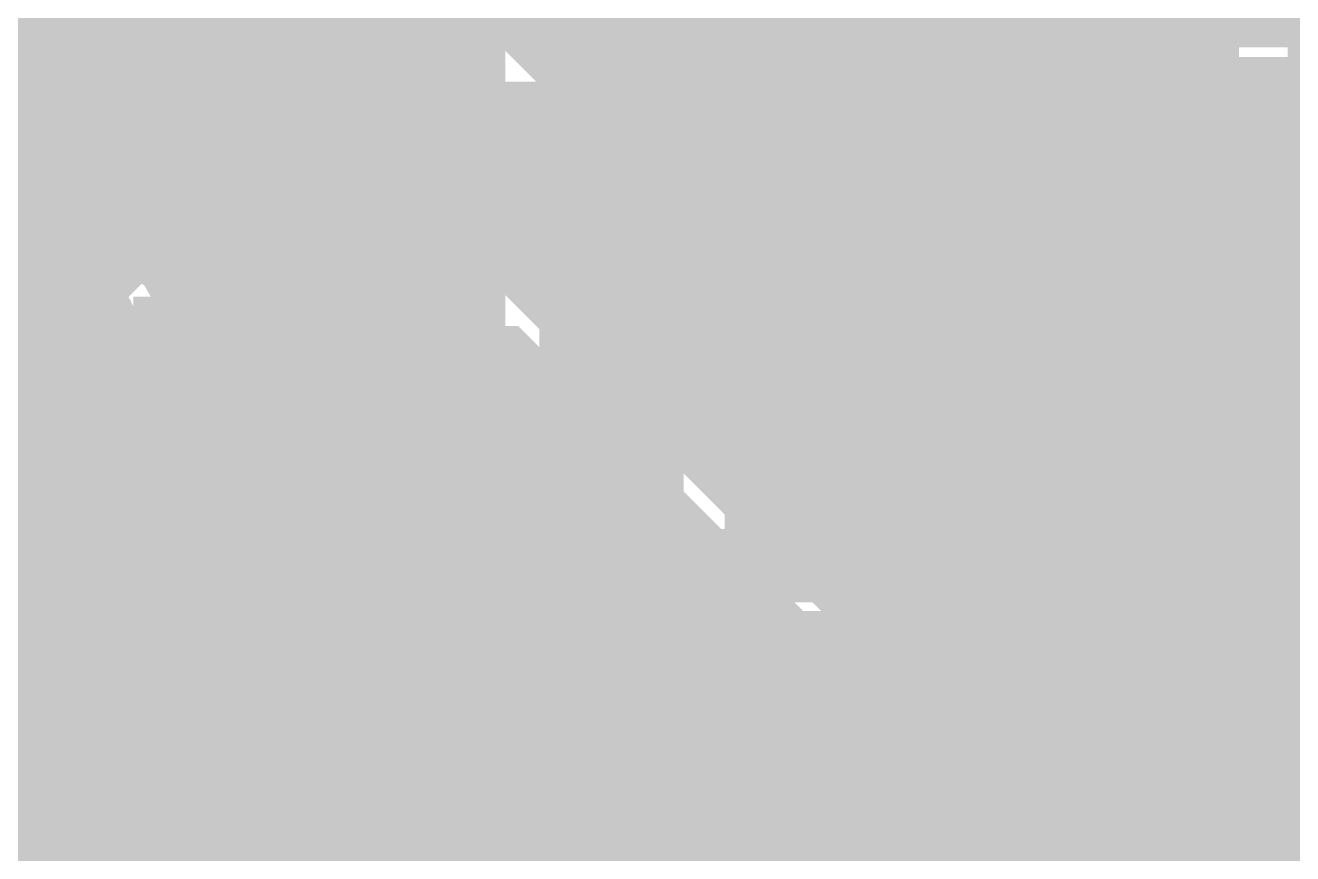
# Model space of a CAD drawing. Extents: x -72 to 72, y -47 to 50.
# Drawn here: x -28.68 to -22.1, y 14.89 to 19.19 of the extents above; entities that cross this region are included whole.
import ezdxf

# ---------------------------------------------------------------- set-up
doc = ezdxf.new("R2010")
doc.units = 0
doc.header["$MEASUREMENT"] = 0
doc.layers.get('0').update_dxf_attribs({"linetype": 'CONTINUOUS'})
for name, color, linetype in [('22-303-0_BOT', 7, 'CONTINUOUS'), ('22-303-0_DRD', 7, 'CONTINUOUS'), ('22-303-0_GND', 6, 'CONTINUOUS'), ('22-303-0_IN1', 4, 'CONTINUOUS'), ('22-303-0_IN2', 3, 'CONTINUOUS'), ('22-303-0_PWR', 5, 'CONTINUOUS'), ('22-303-0_SMB', 10, 'CONTINUOUS'), ('22-303-0_SMT', 14, 'CONTINUOUS'), ('22-303-0_SPB', 9, 'CONTINUOUS'), ('22-303-0_SPT', 12, 'CONTINUOUS'), ('22-303-0_SSB', 11, 'CONTINUOUS'), ('22-303-0_SST', 13, 'CONTINUOUS'), ('22-303-0_TOP', 8, 'CONTINUOUS'), ('THRUHOLE_TAP', 7, 'CONTINUOUS')]:
    doc.layers.add(name, color=color, linetype=linetype)

# ---------------------------------------------------------------- blocks, each defined once
blk = doc.blocks.new('RECTANGLE_4')
blk.add_solid([(0.4826, 0.4064), (0.4826, -0.4064), (-0.4826, 0.4064), (-0.4826, -0.4064)])
blk = doc.blocks.new('ROUND_48')
at = {"const_width": 0.29972}
blk.add_lwpolyline([(-0.14986, 0, 1), (0.14986, 0, 1)], format="xyb", close=True, dxfattribs=at)
blk = doc.blocks.new('RECTANGLE_55')
blk.add_solid([(0.25019, 0.40005), (0.25019, -0.40005), (-0.25019, 0.40005), (-0.25019, -0.40005)])
blk = doc.blocks.new('ROUND_82')
at = {"const_width": 0.50038}
blk.add_lwpolyline([(-0.25019, 0, 1), (0.25019, 0, 1)], format="xyb", close=True, dxfattribs=at)
blk = doc.blocks.new('ROUND_83')
at = {"const_width": 0.50038}
blk.add_lwpolyline([(-0.25019, 0, 1), (0.25019, 0, 1)], format="xyb", close=True, dxfattribs=at)
blk = doc.blocks.new('ROUND_81')
at = {"const_width": 0.0635}
blk.add_lwpolyline([(-0.03175, 0, 1), (0.03175, 0, 1)], format="xyb", close=True, dxfattribs=at)
blk = doc.blocks.new('OBLONG_39')
at = {"const_width": 0.2794}
blk.add_lwpolyline([(0, 0.7493), (0, -0.7493)], dxfattribs=at)
at = {"const_width": 0.1397}
for points in [[(-0.06985, 0.7493, 1), (0.06985, 0.7493, 1)], [(-0.06985, -0.7493, 1), (0.06985, -0.7493, 1)]]:
    blk.add_lwpolyline(points, format="xyb", close=True, dxfattribs=at)
blk = doc.blocks.new('RECTANGLE_40')
blk.add_solid([(0.1397, 0.889), (0.1397, -0.889), (-0.1397, 0.889), (-0.1397, -0.889)])
blk = doc.blocks.new('ROUND_95')
at = {"const_width": 0.10033}
blk.add_lwpolyline([(-0.050164, 0, 1), (0.050164, 0, 1)], format="xyb", close=True, dxfattribs=at)

msp = doc.modelspace()

# ---------------------------------------------------------------- linework, layer by layer
at = {"layer": '22-303-0_BOT'}
for points, const_width in [([(-26.67, 19.1262), (-26.67, 19.177), (-26.416, 19.431), (-26.416, 23.368)], 0.2032), ([(-28.6766, 22.11578), (-28.6766, 18.77568)], 0.254), ([(-28.448, 21.93036), (-28.448, 18.87982)], 0.254), ([(-28.2194, 21.87448), (-28.2194, 18.88236)], 0.254), ([(-27.9908, 21.91004), (-27.9908, 18.79346)], 0.254), ([(-25.7048, 20.1422), (-25.7048, 16.8783)], 0.254), ([(-25.4762, 20.1422), (-25.4762, 16.8783)], 0.254), ([(-25.31872, 20.04568), (-25.31872, 18.70964)], 0.254), ([(-25.8826, 19.8374), (-25.8826, 18.415)], 0.254), ([(-27.7622, 19.66976), (-27.7622, 18.51914)], 0.254), ([(-27.5336, 19.5072), (-27.5336, 18.1102)], 0.254), ([(-27.4574, 19.4818), (-27.4574, 18.415)], 0.254), ([(-22.86, 19.1262), (-22.86, 19.177), (-23.0886, 19.41576), (-24.765, 19.41576)], 0.2032), ([(-27.4574, 19.2786), (-41.8846, 19.2786)], 0.254), ([(-25.31872, 19.2786), (-25.8826, 19.2786)], 0.254), ([(-27.4574, 19.05), (-42.21226, 19.05)], 0.254), ([(-25.31872, 19.05), (-25.8826, 19.05)], 0.254), ([(-28.60548, 18.8214), (-42.54246, 18.8214)], 0.254), ([(-27.4574, 18.8214), (-28.03652, 18.8214)], 0.254), ([(-25.31872, 18.8214), (-25.8826, 18.8214)], 0.254), ([(-24.96312, 18.70964), (-25.31872, 18.70964)], 0.254), ([(-25.2476, 18.70964), (-25.2476, 18.12036)], 0.254), ([(-25.019, 18.70964), (-25.019, 18.12036)], 0.254), ([(-27.4574, 18.5928), (-27.79776, 18.5928)], 0.254), ([(-24.98598, 18.5928), (-25.8826, 18.5928)], 0.254), ([(-25.8826, 18.415), (-27.4574, 18.415)], 0.254), ([(-27.4574, 18.415), (-27.4574, 18.1102)], 0.254), ([(-25.8826, 18.415), (-25.8826, 16.9926)], 0.254), ([(-19.05, 17.41424), (-19.05, 18.288), (-19.177, 18.415), (-23.622, 18.415), (-24.62276, 17.41424), (-24.765, 17.41424)], 0.2032), ([(-27.4574, 18.3642), (-27.72156, 18.3642)], 0.254), ([(-24.96058, 18.3642), (-25.8826, 18.3642)], 0.254), ([(-28.321, 18.288), (-27.7368, 17.7038), (-26.67, 17.7038), (-27.7368, 17.7038), (-28.321, 18.288)], 0.2032), ([(-27.71648, 18.25752), (-27.71877, 18.28777)], 0.254), ([(-27.71648, 18.25752), (-27.71877, 18.28777)], 0.254), ([(-27.71648, 18.25752), (-27.56916, 18.1102)], 0.254), ([(-27.71648, 18.25752), (-27.56916, 18.1102)], 0.254), ([(-27.4574, 18.1356), (-27.59456, 18.1356)], 0.254), ([(-27.4574, 18.1102), (-27.56916, 18.1102)], 0.254), ([(-27.4574, 18.1102), (-27.56916, 18.1102)], 0.254), ([(-24.83104, 18.1356), (-25.8826, 18.1356)], 0.254), ([(-25.31872, 18.12036), (-25.31872, 16.8783)], 0.254), ([(-24.8158, 18.12036), (-25.31872, 18.12036)], 0.254), ([(-25.31872, 17.907), (-25.8826, 17.907)], 0.254), ([(-22.86, 17.7038), (-22.86, 16.383), (-30.48, 16.383), (-31.496, 15.367), (-31.496, 4.3688), (-30.48, 4.3688)], 0.381), ([(-22.86, 17.7038), (-22.86, 16.383), (-17.145, 16.383)], 0.381), ([(-25.31872, 17.6784), (-25.8826, 17.6784)], 0.254), ([(-25.31872, 17.4498), (-25.8826, 17.4498)], 0.254), ([(-27.9908, 17.37106), (-27.9908, 16.8783)], 0.254), ([(-27.7622, 17.2974), (-27.7622, 16.8783)], 0.254), ([(-27.4574, 17.2974), (-27.7368, 17.2974)], 0.254), ([(-27.5336, 17.2974), (-27.5336, 16.8783)], 0.254), ([(-27.4574, 17.2974), (-27.4574, 16.9926)], 0.254), ([(-27.4574, 17.2212), (-28.05176, 17.2212)], 0.254), ([(-25.31872, 17.2212), (-25.8826, 17.2212)], 0.254), ([(-25.31872, 16.9926), (-28.29052, 16.9926)], 0.254), ([(-28.2194, 17.03578), (-28.2194, 16.8783)], 0.254), ([(-25.8826, 16.9926), (-27.4574, 16.9926)], 0.254), ([(-27.305, 16.9926), (-27.305, 16.8783)], 0.254), ([(-27.0764, 16.9926), (-27.0764, 16.8783)], 0.254), ([(-26.8478, 16.9926), (-26.8478, 16.8783)], 0.254), ([(-26.6192, 16.9926), (-26.6192, 16.8783)], 0.254), ([(-26.3906, 16.9926), (-26.3906, 16.8783)], 0.254), ([(-26.162, 16.9926), (-26.162, 16.8783)], 0.254), ([(-25.9334, 16.9926), (-25.9334, 16.8783)], 0.254), ([(-28.6766, 16.9291), (-28.6766, 16.8783)], 0.254), ([(-28.448, 16.93418), (-28.448, 16.8783)], 0.254), ([(-25.31872, 16.8783), (-30.48, 16.8783)], 0.254), ([(-22.86, 15.8877), (-30.27426, 15.8877)], 0.254), ([(-28.6766, 15.8877), (-28.6766, 12.42568)], 0.254), ([(-28.448, 15.8877), (-28.448, 12.52982)], 0.254), ([(-28.2194, 15.8877), (-28.2194, 15.01648)], 0.254), ([(-27.9908, 15.8877), (-27.9908, 15.2527)], 0.254), ([(-27.7622, 15.8877), (-27.7622, 15.33144)], 0.254), ([(-27.5336, 15.8877), (-27.5336, 15.3162)], 0.254), ([(-27.305, 15.8877), (-27.305, 15.2019)], 0.254), ([(-27.0764, 15.8877), (-27.0764, 15.1892)], 0.254), ([(-26.8478, 15.8877), (-26.8478, 15.1892)], 0.254), ([(-26.6192, 15.8877), (-26.6192, 15.1892)], 0.254), ([(-26.3906, 15.8877), (-26.3906, 15.1892)], 0.254), ([(-26.162, 15.8877), (-26.162, 15.1892)], 0.254), ([(-25.9334, 15.8877), (-25.9334, 15.1892)], 0.254), ([(-25.7048, 15.8877), (-25.7048, 15.1892)], 0.254), ([(-25.4762, 15.8877), (-25.4762, 15.1892)], 0.254), ([(-25.2476, 15.8877), (-25.2476, 15.1892)], 0.254), ([(-25.019, 15.8877), (-25.019, 15.1892)], 0.254), ([(-24.7904, 15.8877), (-24.7904, 13.82268)], 0.254), ([(-24.5618, 15.8877), (-24.5618, 13.48994)], 0.254), ([(-24.3332, 15.8877), (-24.3332, 10.6553)], 0.254), ([(-24.1046, 15.8877), (-24.1046, 14.7574)], 0.254), ([(-23.876, 15.8877), (-23.876, 14.7574)], 0.254), ([(-23.6474, 15.8877), (-23.6474, 14.7574)], 0.254), ([(-23.4188, 15.8877), (-23.4188, 14.7574)], 0.254), ([(-23.1902, 15.8877), (-23.1902, 14.7574)], 0.254), ([(-22.9616, 15.8877), (-22.9616, 14.7574)], 0.254), ([(-20.2692, 15.8877), (-22.86, 15.8877)], 0.254), ([(-22.733, 15.8877), (-22.733, 14.7574)], 0.254), ([(-22.5044, 15.8877), (-22.5044, 14.7574)], 0.254), ([(-22.2758, 15.8877), (-22.2758, 15.21714)], 0.254), ([(-22.0472, 15.8877), (-22.0472, 15.49146)], 0.254), ([(-20.29968, 15.8496), (-30.31236, 15.8496)], 0.254), ([(-21.02866, 15.621), (-30.54096, 15.621)], 0.254), ([(-22.16404, 15.3924), (-30.76956, 15.3924)], 0.254), ([(-28.10764, 15.1638), (-30.99816, 15.1638)], 0.254), ([(-27.2415, 15.1638), (-27.26182, 15.1638)], 0.254), ([(-24.8285, 15.1892), (-27.2415, 15.1892)], 0.254), ([(-27.2415, 15.1892), (-27.2415, 15.14094)], 0.254), ([(-26.035, 15.1892), (-26.035, 14.3764)], 0.254), ([(-24.8285, 15.1892), (-24.8285, 13.84808)], 0.254), ([(-22.29358, 15.1638), (-24.8285, 15.1638)], 0.254), ([(-28.25496, 14.9352), (-31.0007, 14.9352)], 0.254), ([(-22.31898, 14.9352), (-24.8285, 14.9352)], 0.254)]:
    msp.add_lwpolyline(points, dxfattribs=dict(at, const_width=const_width))
at = {"layer": '22-303-0_BOT', "const_width": 0.254}
for points in [[(-28.321, 18.89252, 0.4142136), (-28.92552, 18.288)], [(-28.321, 18.89252, 0.4142136), (-28.92552, 18.288)], [(-27.71648, 18.288, 0.4142136), (-28.321, 18.89252)], [(-27.71648, 18.288, 0.4142136), (-28.321, 18.89252)], [(-24.96312, 18.70964, 0.0705597), (-24.98689, 18.542)], [(-24.98852, 18.542, 0.1958213), (-24.81652, 18.11966)], [(-29.17952, 17.526, 0.4142136), (-28.575, 16.92148)], [(-28.575, 16.92148, 0.3464259), (-27.98572, 17.38376)], [(-27.98572, 17.38376, 0.1667819), (-27.7368, 17.29835)], [(-27.98572, 17.38376, 0.1667819), (-27.7368, 17.29835)], [(-21.717, 15.59052, 0.4142136), (-22.32152, 14.986)], [(-27.686, 15.33652, 0.4142136), (-28.29052, 14.732)], [(-27.2415, 15.14094, 0.2097578), (-27.686, 15.336)], [(-22.32152, 14.986, 0.0973861), (-22.27651, 14.75711)]]:
    msp.add_lwpolyline(points, format="xyb", dxfattribs=at)
at = {"layer": '22-303-0_DRD', "const_width": 0.254}
for points in [[(-23.749, 19.177), (-25.019, 17.907)], [(-23.749, 17.907), (-25.019, 19.177)], [(-27.686, 18.923), (-28.956, 17.653)], [(-27.686, 17.653), (-28.956, 18.923)], [(-27.686, 18.923), (-28.956, 17.653)], [(-27.686, 17.653), (-28.956, 18.923)], [(-27.94, 18.161), (-29.21, 16.891)], [(-27.94, 16.891), (-29.21, 18.161)], [(-21.082, 14.351), (-22.352, 15.621)], [(-27.051, 15.367), (-28.321, 14.097)], [(-27.051, 14.097), (-28.321, 15.367)]]:
    msp.add_lwpolyline(points, dxfattribs=at)
at = {"layer": '22-303-0_IN1'}
for points, const_width in [([(-8.636, 31.242), (-8.636, 31.115), (-7.747, 30.226), (-7.747, 21.717), (-10.287, 19.177), (-26.543, 19.177), (-27.305, 19.939), (-27.305, 20.066)], 0.2032), ([(8.89, 29.083), (6.477, 29.083), (2.032, 24.638), (2.032, 24.13), (0.508, 22.606), (0.508, 21.463), (-6.35, 14.605), (-8.001, 14.605), (-9.144, 15.748), (-17.78, 15.748), (-19.177, 14.351), (-22.987, 14.351), (-26.162, 17.526), (-28.575, 17.526)], 0.2032), ([(-21.59, 27.051), (-22.733, 27.051), (-29.21, 20.574), (-29.21, 17.018), (-28.956, 16.764), (-26.035, 16.764), (-22.86, 13.589), (-20.701, 13.589)], 0.2032), ([(-27.9146, 21.29536), (-27.9146, 18.73504)], 0.254), ([(-28.1432, 21.06676), (-28.1432, 18.86458)], 0.254), ([(-28.3718, 20.83816), (-28.3718, 18.88998)], 0.254), ([(-28.6004, 20.60956), (-28.6004, 18.82394)], 0.254), ([(-28.8036, 20.40636), (-28.8036, 18.65122)], 0.254), ([(-27.686, 19.5961), (-27.686, 17.9324)], 0.254), ([(-27.4574, 19.4818), (-27.4574, 17.9324)], 0.254), ([(-27.41168, 19.47164), (-26.83002, 18.88998)], 0.254), ([(-27.2288, 19.28876), (-27.2288, 17.9324)], 0.254), ([(-27.09164, 19.1516), (-28.8036, 19.1516)], 0.254), ([(-27.0002, 19.06016), (-27.0002, 17.9324)], 0.254), ([(-26.86304, 18.923), (-28.8036, 18.923)], 0.254), ([(-26.7716, 18.84172), (-26.7716, 17.9324)], 0.254), ([(-26.543, 18.7706), (-26.543, 17.9324)], 0.254), ([(-24.9428, 18.7706), (-26.543, 18.7706)], 0.254), ([(-26.3144, 18.7706), (-26.3144, 17.9324)], 0.254), ([(-26.0858, 18.7706), (-26.0858, 17.92478)], 0.254), ([(-25.8572, 18.7706), (-25.8572, 17.79524)], 0.254), ([(-25.6286, 18.7706), (-25.6286, 17.56664)], 0.254), ([(-25.4, 18.7706), (-25.4, 17.33804)], 0.254), ([(-25.1714, 18.7706), (-25.1714, 17.10944)], 0.254), ([(-18.52422, 18.7706), (-23.8252, 18.7706)], 0.254), ([(-23.7998, 18.7706), (-23.7998, 18.69694)], 0.254), ([(-23.5712, 18.7706), (-23.5712, 15.50924)], 0.254), ([(-23.3426, 18.7706), (-23.3426, 15.28064)], 0.254), ([(-23.114, 18.7706), (-23.114, 15.05204)], 0.254), ([(-22.8854, 18.7706), (-22.8854, 14.82344)], 0.254), ([(-22.6568, 18.7706), (-22.6568, 14.7574)], 0.254), ([(-22.4282, 18.7706), (-22.4282, 14.7574)], 0.254), ([(-22.1996, 18.7706), (-22.1996, 15.34922)], 0.254), ([(-21.971, 18.7706), (-21.971, 15.53464)], 0.254), ([(-28.76804, 18.6944), (-28.8036, 18.6944)], 0.254), ([(-24.9682, 18.6944), (-27.87396, 18.6944)], 0.254), ([(-18.60804, 18.6944), (-23.7998, 18.6944)], 0.254), ([(-24.98344, 18.4658), (-27.74188, 18.4658)], 0.254), ([(-18.73758, 18.4658), (-23.78456, 18.4658)], 0.254), ([(-23.7998, 18.38706), (-23.7998, 15.73784)], 0.254), ([(-24.9428, 18.31086), (-24.9428, 16.88084)], 0.254), ([(-24.9047, 18.2372), (-27.71902, 18.2372)], 0.254), ([(-20.22348, 18.2372), (-23.86076, 18.2372)], 0.254), ([(-24.0284, 18.05178), (-24.0284, 15.96644)], 0.254), ([(-24.66848, 18.0086), (-27.78506, 18.0086)], 0.254), ([(-24.7142, 18.034), (-24.7142, 16.65224)], 0.254), ([(-20.4597, 18.0086), (-24.09952, 18.0086)], 0.254), ([(-26.162, 17.9324), (-27.83078, 17.9324)], 0.254), ([(-24.4856, 17.9451), (-24.4856, 16.42364)], 0.254), ([(-24.257, 17.95018), (-24.257, 16.19504)], 0.254), ([(-25.8699, 17.80794), (-22.81936, 14.7574)], 0.254), ([(-20.53844, 17.78), (-25.84196, 17.78)], 0.254), ([(-20.5232, 17.5514), (-25.61336, 17.5514)], 0.254), ([(-20.4089, 17.3228), (-25.38476, 17.3228)], 0.254), ([(-20.18284, 17.0942), (-25.15616, 17.0942)], 0.254), ([(-20.41144, 16.8656), (-24.92756, 16.8656)], 0.254), ([(-20.64004, 16.637), (-24.69896, 16.637)], 0.254), ([(-20.86864, 16.4084), (-24.47036, 16.4084)], 0.254), ([(-26.20264, 16.3576), (-28.956, 16.3576)], 0.254), ([(-28.6004, 16.3576), (-28.6004, 12.47394)], 0.254), ([(-28.3718, 16.3576), (-28.3718, 13.69314)], 0.254), ([(-28.1432, 16.3576), (-28.1432, 15.12824)], 0.254), ([(-27.9146, 16.3576), (-27.9146, 15.2908)], 0.254), ([(-27.686, 16.3576), (-27.686, 15.33652)], 0.254), ([(-27.4574, 16.3576), (-27.4574, 15.2908)], 0.254), ([(-27.2288, 16.3576), (-27.2288, 15.12824)], 0.254), ([(-27.0002, 16.3576), (-27.0002, 13.20546)], 0.254), ([(-26.7716, 16.3576), (-26.7716, 13.29436)], 0.254), ([(-26.543, 16.3576), (-26.543, 13.66266)], 0.254), ([(-26.3144, 16.3576), (-26.3144, 13.87094)], 0.254), ([(-26.20264, 16.3576), (-24.41194, 14.5669)], 0.254), ([(-26.0858, 16.24076), (-26.0858, 13.93698)], 0.254), ([(-26.02484, 16.1798), (-30.74416, 16.1798)], 0.254), ([(-21.09724, 16.1798), (-24.24176, 16.1798)], 0.254), ([(-25.8572, 16.01216), (-25.8572, 13.91158)], 0.254), ([(-25.79624, 15.9512), (-30.97276, 15.9512)], 0.254), ([(-21.32584, 15.9512), (-24.01316, 15.9512)], 0.254), ([(-25.6286, 15.78356), (-25.6286, 13.78204)], 0.254), ([(-25.56764, 15.7226), (-31.20136, 15.7226)], 0.254), ([(-21.55444, 15.7226), (-23.78456, 15.7226)], 0.254), ([(-25.4, 15.55496), (-25.4, 13.88364)], 0.254), ([(-25.33904, 15.494), (-29.3751, 15.494)], 0.254), ([(-22.04466, 15.494), (-23.55596, 15.494)], 0.254), ([(-25.1714, 15.32636), (-25.1714, 13.93952)], 0.254), ([(-27.97048, 15.2654), (-29.2608, 15.2654)], 0.254), ([(-25.11044, 15.2654), (-27.40152, 15.2654)], 0.254), ([(-22.25294, 15.2654), (-23.32736, 15.2654)], 0.254), ([(-24.9428, 15.09776), (-24.9428, 14.39164)], 0.254), ([(-28.2067, 15.0368), (-29.24556, 15.0368)], 0.254), ([(-24.88184, 15.0368), (-27.16276, 15.0368)], 0.254), ([(-22.31898, 15.0368), (-23.09876, 15.0368)], 0.254), ([(-24.7142, 14.86916), (-24.7142, 14.53896)], 0.254), ([(-28.28544, 14.8082), (-29.32176, 14.8082)], 0.254), ([(-24.65324, 14.8082), (-27.08656, 14.8082)], 0.254), ([(-22.29358, 14.8082), (-22.87016, 14.8082)], 0.254)]:
    msp.add_lwpolyline(points, dxfattribs=dict(at, const_width=const_width))
at = {"layer": '22-303-0_IN1', "const_width": 0.254}
for points in [[(-28.321, 18.89252, 0.2356241), (-28.804, 18.65152)], [(-28.321, 18.89252, 0.2356241), (-28.804, 18.65152)], [(-27.71648, 18.288, 0.4142136), (-28.321, 18.89252)], [(-27.71648, 18.288, 0.4142136), (-28.321, 18.89252)], [(-26.83002, 18.88998, 0.1989124), (-26.543, 18.77109)], [(-24.9428, 18.7706, 0.0973858), (-24.98775, 18.542)], [(-23.77948, 18.542, 0.097385), (-23.82449, 18.77089)], [(-24.98852, 18.542, 0.4142136), (-24.384, 17.93748)], [(-24.384, 17.93748, 0.4142136), (-23.77948, 18.542)], [(-27.83078, 17.9324, 0.1581908), (-27.71539, 18.288)], [(-27.83078, 17.9324, 0.1581908), (-27.71539, 18.288)], [(-25.87498, 17.81302, 0.1989124), (-26.162, 17.93191)], [(-25.87498, 17.81302, 0.1989124), (-26.162, 17.93191)], [(-21.717, 15.59052, 0.4142136), (-22.32152, 14.986)], [(-27.686, 15.33652, 0.4142136), (-28.29052, 14.732)], [(-27.08148, 14.732, 0.4142136), (-27.686, 15.33652)], [(-22.32152, 14.986, 0.0973861), (-22.27651, 14.75711)]]:
    msp.add_lwpolyline(points, format="xyb", dxfattribs=at)
at = {"layer": '22-303-0_IN2'}
for points, const_width in [([(-20.60956, 12.35456), (-28.956, 20.701), (-28.956, 22.86), (-28.702, 23.114), (-27.94, 23.114), (-27.178, 22.352), (-21.59, 22.352), (-21.59, 25.146)], 0.2032), ([(-28.194, 22.479), (-27.559, 21.844), (-26.797, 21.844), (-26.289, 21.336), (-26.289, 19.304), (-24.003, 17.018), (-19.05, 17.018), (-18.542, 17.526), (-8.255, 17.526), (-4.445, 21.336), (-4.445, 23.114)], 0.2032), ([(-25.7048, 21.9456), (-25.7048, 19.29384)], 0.254), ([(-25.4762, 21.9456), (-25.4762, 19.06524)], 0.254), ([(-25.2476, 21.9456), (-25.2476, 18.83664)], 0.254), ([(-25.019, 21.9456), (-25.019, 18.60804)], 0.254), ([(-27.051, 21.209), (-26.67, 20.828), (-26.67, 19.05), (-21.971, 14.351), (-16.891, 14.351), (-16.383, 13.843), (-16.129, 13.843), (-15.748, 14.224), (0.127, 14.224), (1.143, 13.208), (2.413, 13.208), (7.239, 8.382), (19.05, 8.382)], 0.2032), ([(-29.23794, 20.4089), (-23.96744, 15.1384)], 0.254), ([(-24.7904, 20.38096), (-24.7904, 18.98904)], 0.254), ([(-24.1046, 20.29206), (-24.1046, 19.3167)], 0.254), ([(-24.5618, 20.24888), (-24.5618, 19.11858)], 0.254), ([(-24.3332, 20.22602), (-24.3332, 19.16684)], 0.254), ([(-24.384, 18.542), (-24.003, 18.923), (-13.335, 18.923), (-12.192, 20.066)], 0.2032), ([(-28.6766, 19.84756), (-28.6766, 18.77568)], 0.254), ([(-28.448, 19.61896), (-28.448, 18.87982)], 0.254), ([(-25.8826, 19.47164), (-24.98598, 18.57756)], 0.254), ([(-28.2194, 19.39036), (-28.2194, 18.88236)], 0.254), ([(-28.10764, 19.2786), (-41.8846, 19.2786)], 0.254), ([(-24.19858, 19.2786), (-25.68956, 19.2786)], 0.254), ([(-27.9908, 19.16176), (-27.9908, 18.79346)], 0.254), ([(-24.29002, 19.21002), (-24.35352, 19.14652)], 0.254), ([(-24.35352, 19.14652), (-24.38377, 19.14423)], 0.254), ([(-27.87904, 19.05), (-42.21226, 19.05)], 0.254), ([(-24.71166, 19.05), (-25.46096, 19.05)], 0.254), ([(-27.7622, 18.93316), (-27.7622, 18.51914)], 0.254), ([(-28.60548, 18.8214), (-42.54246, 18.8214)], 0.254), ([(-27.65044, 18.8214), (-28.03652, 18.8214)], 0.254), ([(-24.91994, 18.8214), (-25.23236, 18.8214)], 0.254), ([(-27.5336, 18.70456), (-27.5336, 15.3162)], 0.254), ([(-27.42184, 18.5928), (-27.79776, 18.5928)], 0.254), ([(-27.305, 18.47596), (-27.305, 15.2019)], 0.254), ([(-27.19324, 18.3642), (-27.72156, 18.3642)], 0.254), ([(-27.0764, 18.24736), (-27.0764, 15.1384)], 0.254), ([(-26.96464, 18.1356), (-27.7368, 18.1356)], 0.254), ([(-27.7622, 18.05686), (-27.7622, 15.33144)], 0.254), ([(-26.8478, 18.01876), (-26.8478, 15.1384)], 0.254), ([(-26.73604, 17.907), (-27.8511, 17.907)], 0.254), ([(-27.9908, 17.78), (-27.9908, 17.68094)], 0.254), ([(-26.6192, 17.79016), (-26.6192, 15.1384)], 0.254), ([(-26.50744, 17.6784), (-27.9908, 17.6784)], 0.254), ([(-26.3906, 17.56156), (-26.3906, 15.1384)], 0.254), ([(-26.27884, 17.4498), (-27.97556, 17.4498)], 0.254), ([(-27.9908, 17.37106), (-27.9908, 15.2527)], 0.254), ([(-26.162, 17.33296), (-26.162, 15.1384)], 0.254), ([(-26.05024, 17.2212), (-28.05176, 17.2212)], 0.254), ([(-25.9334, 17.10436), (-25.9334, 15.1384)], 0.254), ([(-25.82164, 16.9926), (-28.29052, 16.9926)], 0.254), ([(-28.2194, 17.03578), (-28.2194, 15.01648)], 0.254), ([(-28.6766, 16.9291), (-28.6766, 12.42568)], 0.254), ([(-28.448, 16.93418), (-28.448, 12.52982)], 0.254), ([(-25.7048, 16.87576), (-25.7048, 15.1384)], 0.254), ([(-25.59304, 16.764), (-70.64248, 16.764)], 0.254), ([(-25.4762, 16.64716), (-25.4762, 15.1384)], 0.254), ([(-19.05, 16.6116), (-23.65756, 16.6116)], 0.254), ([(-23.65756, 16.6116), (-22.27072, 15.22476)], 0.254), ([(-23.4188, 16.6116), (-23.4188, 16.37284)], 0.254), ([(-23.1902, 16.6116), (-23.1902, 16.14424)], 0.254), ([(-22.9616, 16.6116), (-22.9616, 15.91564)], 0.254), ([(-22.733, 16.6116), (-22.733, 15.68704)], 0.254), ([(-22.5044, 16.6116), (-22.5044, 15.45844)], 0.254), ([(-22.2758, 16.6116), (-22.2758, 15.22984)], 0.254), ([(-22.0472, 16.6116), (-22.0472, 15.49146)], 0.254), ([(-25.36444, 16.5354), (-70.739, 16.5354)], 0.254), ([(-17.76222, 16.5354), (-23.58136, 16.5354)], 0.254), ([(-25.2476, 16.41856), (-25.2476, 15.1384)], 0.254), ([(-25.13584, 16.3068), (-70.739, 16.3068)], 0.254), ([(-17.76476, 16.3068), (-23.35276, 16.3068)], 0.254), ([(-25.019, 16.18996), (-25.019, 15.1384)], 0.254), ([(-24.90724, 16.0782), (-70.739, 16.0782)], 0.254), ([(-19.96694, 16.0782), (-23.12416, 16.0782)], 0.254), ([(-24.7904, 15.96136), (-24.7904, 15.1384)], 0.254), ([(-24.67864, 15.8496), (-70.739, 15.8496)], 0.254), ([(-20.29968, 15.8496), (-22.89556, 15.8496)], 0.254), ([(-24.5618, 15.73276), (-24.5618, 15.1384)], 0.254), ([(-24.45004, 15.621), (-35.0393, 15.621)], 0.254), ([(-21.02866, 15.621), (-22.66696, 15.621)], 0.254), ([(-24.3332, 15.50416), (-24.3332, 15.1384)], 0.254), ([(-24.22144, 15.3924), (-35.0393, 15.3924)], 0.254), ([(-22.16404, 15.3924), (-22.43836, 15.3924)], 0.254), ([(-24.1046, 15.27556), (-24.1046, 15.1384)], 0.254), ([(-28.10764, 15.1638), (-35.0393, 15.1638)], 0.254), ([(-23.99284, 15.1638), (-27.26182, 15.1638)], 0.254), ([(-23.96744, 15.1384), (-27.23896, 15.1384)], 0.254), ([(-28.25496, 14.9352), (-35.0393, 14.9352)], 0.254)]:
    msp.add_lwpolyline(points, dxfattribs=dict(at, const_width=const_width))
at = {"layer": '22-303-0_IN2', "const_width": 0.254}
for points in [[(-24.003, 19.3294, 0.1989124), (-24.29037, 19.21037)], [(-24.003, 19.3294, 0.1989124), (-24.29037, 19.21037)], [(-24.384, 19.14652, 0.3970372), (-24.98598, 18.57756)], [(-28.321, 18.89252, 0.4142136), (-28.92552, 18.288)], [(-28.321, 18.89252, 0.4142136), (-28.92552, 18.288)], [(-27.71648, 18.288, 0.4142136), (-28.321, 18.89252)], [(-27.71648, 18.288, 0.4142136), (-28.321, 18.89252)], [(-28.01874, 17.76476, 0.2678855), (-27.71648, 18.288)], [(-28.01874, 17.76476, 0.2678855), (-27.71648, 18.288)], [(-27.97048, 17.526, 0.1017089), (-28.01949, 17.76444)], [(-29.17952, 17.526, 0.4142136), (-28.575, 16.92148)], [(-28.575, 16.92148, 0.4142136), (-27.97048, 17.526)], [(-21.717, 15.59052, 0.2994192), (-22.27072, 15.22476)], [(-27.686, 15.33652, 0.4142136), (-28.29052, 14.732)], [(-27.23896, 15.1384, 0.2113087), (-27.686, 15.33616)]]:
    msp.add_lwpolyline(points, format="xyb", dxfattribs=at)
at = {"layer": '22-303-0_SSB', "const_width": 0.1524}
for points in [[(-27.4955, 16.9545), (-27.4955, 19.8755), (-25.8572, 19.8755), (-25.8572, 16.9545), (-27.4955, 16.9545)], [(-23.6855, 16.9545), (-23.6855, 19.8755), (-22.0472, 19.8755), (-22.0472, 16.9545), (-23.6855, 16.9545)], [(-28.59024, 19.50466), (-28.59024, 19.02968), (-27.91206, 19.2659), (-27.91206, 19.38528), (-28.92806, 19.38528)], [(-25.16378, 17.7165), (-25.26538, 17.7165), (-25.26538, 19.1135), (-25.16378, 19.1135)], [(-24.36622, 19.1135), (-24.26462, 19.1135), (-24.26462, 17.7165), (-24.36622, 17.7165)], [(-28.92806, 18.54708), (-27.91206, 18.54708), (-28.08224, 18.4277)], [(-24.26462, 18.01622), (-24.26462, 18.11528), (-25.26538, 18.11528), (-25.26538, 18.01622), (-24.26462, 18.01622)], [(-28.42006, 17.7673), (-28.92806, 17.9451)], [(-28.42006, 17.47266), (-28.42006, 17.82826), (-28.25242, 17.9451), (-28.08224, 17.9451), (-27.91206, 17.82826), (-27.91206, 17.47266), (-28.92806, 17.47266)], [(-23.34006, 16.96466), (-23.34006, 16.48968), (-22.66442, 16.96466), (-22.49424, 16.96466), (-22.32406, 16.9037), (-22.32406, 16.5481), (-22.49424, 16.48968)], [(-24.97074, 16.7894), (-24.97074, 16.55318)], [(-24.97074, 16.67002), (-23.95474, 16.67002), (-24.12492, 16.55318)], [(-23.34006, 16.12646), (-23.34006, 15.8877)], [(-24.97074, 15.5956), (-24.97074, 15.9512), (-24.63292, 16.07058), (-24.29256, 16.07058), (-23.95474, 15.9512), (-23.95474, 15.5956)], [(-23.34006, 16.00708), (-22.32406, 16.00708), (-22.49424, 15.8877)], [(-24.97074, 15.65402), (-23.95474, 15.65402)], [(-22.83206, 15.2273), (-23.34006, 15.4051)], [(-22.83206, 14.93266), (-22.83206, 15.28826), (-22.66442, 15.4051), (-22.49424, 15.4051), (-22.32406, 15.28826), (-22.32406, 14.93266), (-23.34006, 14.93266)], [(-27.432, 10.033), (-24.638, 10.033), (-24.638, 15.367), (-27.432, 15.367), (-27.432, 10.033)]]:
    msp.add_lwpolyline(points, dxfattribs=at)
at = {"layer": '22-303-0_SST', "const_width": 0.1524}
msp.add_lwpolyline([(-19.685, 7.493), (-19.685, 15.24), (-28.575, 15.24), (-28.575, 6.35), (-20.828, 6.35), (-19.685, 7.493)], dxfattribs=at)
at = {"layer": '22-303-0_TOP'}
for points, const_width in [([(-29.8831, 13.48994), (-28.956, 13.48994), (-28.702, 13.74394), (-28.702, 16.51), (-29.21, 17.018), (-29.21, 20.066), (-26.924, 22.352), (-26.924, 24.765), (-25.908, 25.781), (-25.908, 28.956), (-23.114, 31.75), (-23.114, 40.386), (-22.86, 40.64)], 0.2032), ([(-25.4, 16.4719), (-25.4, 28.575), (-23.368, 30.607)], 0.2032), ([(-26.90114, 16.4719), (-26.90114, 19.07286), (-26.289, 19.685), (-26.289, 24.511)], 0.2032), ([(-24.9936, 21.75256), (-24.9936, 17.65554)], 0.254), ([(-21.89734, 16.4719), (-21.89734, 18.34134), (-24.384, 20.828)], 0.2032), ([(-21.89734, 16.4719), (-21.89734, 18.34134), (-24.384, 20.828)], 0.2032), ([(-24.7904, 20.38096), (-24.7904, 18.98904)], 0.254), ([(-24.5618, 20.24888), (-24.5618, 19.11858)], 0.254), ([(-24.35352, 20.22348), (-22.30374, 18.1737)], 0.254), ([(-24.35352, 20.22348), (-22.30374, 18.1737)], 0.254), ([(-24.3332, 20.20316), (-24.3332, 19.14398)], 0.254), ([(-27.305, 20.066), (-27.305, 19.90852), (-27.40152, 19.812), (-27.40152, 16.4719)], 0.2032), ([(-24.1046, 19.97456), (-24.1046, 19.07794)], 0.254), ([(-23.876, 19.74596), (-23.876, 18.86966)], 0.254), ([(-23.6474, 19.51736), (-23.6474, 17.5895)], 0.254), ([(-23.4188, 19.28876), (-23.4188, 17.6657)], 0.254), ([(-23.40864, 19.2786), (-24.9936, 19.2786)], 0.254), ([(-24.71166, 19.05), (-24.9936, 19.05)], 0.254), ([(-23.18004, 19.05), (-24.05634, 19.05)], 0.254), ([(-23.1902, 19.06016), (-23.1902, 17.61236)], 0.254), ([(-22.9616, 18.83156), (-22.9616, 17.66062)], 0.254), ([(-24.91994, 18.8214), (-24.9936, 18.8214)], 0.254), ([(-22.95144, 18.8214), (-23.84806, 18.8214)], 0.254), ([(-22.72284, 18.5928), (-23.78202, 18.5928)], 0.254), ([(-22.733, 18.60296), (-22.733, 17.63268)], 0.254), ([(-24.39924, 16.4719), (-24.39924, 18.415), (-24.384, 18.43024), (-24.384, 18.542)], 0.2032), ([(-22.5044, 18.37436), (-22.5044, 17.653)], 0.254), ([(-24.96058, 18.3642), (-24.9936, 18.3642)], 0.254), ([(-22.49424, 18.3642), (-23.80488, 18.3642)], 0.254), ([(-23.876, 18.21434), (-23.876, 17.6657)], 0.254), ([(-22.30374, 18.1737), (-22.30374, 17.6657)], 0.254), ([(-22.30374, 18.1737), (-22.30374, 17.6657)], 0.254), ([(-24.83104, 18.1356), (-24.9936, 18.1356)], 0.254), ([(-24.80564, 18.10766), (-24.80564, 17.65554)], 0.254), ([(-22.30374, 18.1356), (-23.93696, 18.1356)], 0.254), ([(-24.7904, 18.09496), (-24.7904, 17.65046)], 0.254), ([(-23.99284, 18.07972), (-23.99284, 17.65554)], 0.254), ([(-24.80564, 17.907), (-24.9936, 17.907)], 0.254), ([(-22.30374, 17.907), (-23.99284, 17.907)], 0.254), ([(-24.80564, 17.6784), (-24.9936, 17.6784)], 0.254), ([(-22.30374, 17.6784), (-23.99284, 17.6784)], 0.254), ([(-22.8981, 17.6657), (-22.8981, 16.4719)], 0.254), ([(-22.30374, 17.6657), (-22.34184, 17.6657)], 0.254), ([(-28.575, 17.526), (-28.1559, 17.526), (-27.9019, 17.272), (-27.9019, 16.4719)], 0.2032), ([(-22.8981, 15.2781), (-22.8981, 16.4719)], 0.254), ([(-22.39772, 16.4719), (-22.39772, 12.36472), (-22.39772, 8.80872), (-21.336, 7.747)], 0.3048), ([(-22.39772, 16.4719), (-22.39772, 12.36472), (-22.352, 12.319)], 0.3048), ([(-25.90038, 16.4719), (-25.90038, 15.37462), (-27.813, 13.462)], 0.2032), ([(-26.40076, 16.4719), (-26.40076, 15.50924), (-27.178, 14.732), (-27.686, 14.732)], 0.2032), ([(-25.146, 13.335), (-25.146, 14.35862), (-24.89962, 14.605), (-24.89962, 16.4719)], 0.2032), ([(-24.511, 13.97), (-22.8981, 15.5829), (-22.8981, 16.4719)], 0.2032), ([(-23.6474, 15.3543), (-23.6474, 7.96544)], 0.254), ([(-25.4762, 15.28318), (-25.4762, 14.59484)], 0.254), ([(-25.30602, 15.28826), (-25.30602, 14.77264)], 0.254), ([(-24.49322, 15.28826), (-24.49322, 14.605)], 0.254), ([(-24.3332, 15.28318), (-24.3332, 8.65124)], 0.254), ([(-24.1046, 15.3289), (-24.1046, 8.42264)], 0.254), ([(-23.876, 15.2781), (-23.876, 8.19404)], 0.254), ([(-23.4188, 15.2781), (-23.4188, 7.73684)], 0.254), ([(-23.1902, 15.3289), (-23.1902, 7.50824)], 0.254), ([(-22.9616, 15.28318), (-22.9616, 7.1628)], 0.254), ([(-22.85492, 15.28064), (-22.85492, 12.65428)], 0.254), ([(-22.85492, 15.28064), (-22.85492, 12.65428)], 0.254), ([(-25.30602, 15.1638), (-25.5524, 15.1638)], 0.254), ([(-22.85492, 15.1638), (-24.49322, 15.1638)], 0.254), ([(-25.61336, 15.0876), (-27.20848, 13.48994)], 0.254), ([(-25.7048, 14.99616), (-25.7048, 13.56614)], 0.254), ([(-25.30602, 14.9352), (-25.76576, 14.9352)], 0.254), ([(-22.85492, 14.9352), (-24.49322, 14.9352)], 0.254), ([(-25.9334, 14.76756), (-25.9334, 10.25144)], 0.254), ([(-25.30602, 14.77264), (-25.43302, 14.64564)], 0.254)]:
    msp.add_lwpolyline(points, dxfattribs=dict(at, const_width=const_width))
at = {"layer": '22-303-0_TOP', "const_width": 0.254}
for points in [[(-24.384, 19.14652, 0.4142136), (-24.98852, 18.542)], [(-23.77948, 18.542, 0.4142136), (-24.384, 19.14652)], [(-24.98852, 18.542, 0.2027712), (-24.80507, 18.10824)], [(-23.99284, 18.07972, 0.2206129), (-23.77844, 18.542)], [(-24.89962, 17.6657, 0.0533223), (-24.99362, 17.65565)], [(-24.80564, 17.65554, 0.0533228), (-24.89962, 17.66559)], [(-23.89886, 17.6657, 0.0533223), (-23.99286, 17.65565)], [(-23.6474, 17.58696, 0.1517202), (-23.89886, 17.66506)], [(-23.39848, 17.6657, 0.1505102), (-23.64857, 17.58867)], [(-23.14702, 17.58696, 0.1517202), (-23.39848, 17.66506)], [(-22.8981, 17.6657, 0.1505102), (-23.14819, 17.58867)], [(-22.64664, 17.58696, 0.1517202), (-22.8981, 17.66506)], [(-22.39772, 17.6657, 0.1505102), (-22.64781, 17.58867)], [(-22.34184, 17.66062, 0.0316327), (-22.39772, 17.66416)], [(-24.39924, 15.2781, 0.1508953), (-24.1486, 15.3555)], [(-24.14778, 15.3543, 0.1496886), (-23.89886, 15.27807)], [(-23.89886, 15.2781, 0.1508953), (-23.64822, 15.3555)], [(-23.6474, 15.3543, 0.1496886), (-23.39848, 15.27807)], [(-23.39848, 15.2781, 0.1508953), (-23.14784, 15.3555)], [(-23.14702, 15.3543, 0.1496886), (-22.8981, 15.27807)], [(-25.61336, 15.0876, 0.145571), (-25.50315, 15.29113)], [(-25.61336, 15.0876, 0.145571), (-25.50315, 15.29113)], [(-25.5016, 15.2908, 0.057837), (-25.4, 15.27901)], [(-25.4, 15.2781, 0.0533231), (-25.306, 15.28815)], [(-24.49322, 15.28826, 0.0533228), (-24.39924, 15.27821)], [(-22.8981, 15.2781, 0.0243537), (-22.85488, 15.28021)]]:
    msp.add_lwpolyline(points, format="xyb", dxfattribs=at)

# ---------------------------------------------------------------- block references
at = {"layer": '22-303-0_BOT'}
for name, p in [('RECTANGLE_55', (-24.765, 19.41576)), ('RECTANGLE_4', (-26.67, 19.1262)), ('RECTANGLE_4', (-22.86, 19.1262)), ('ROUND_48', (-24.384, 18.542)), ('ROUND_48', (-28.321, 18.288)), ('RECTANGLE_4', (-26.67, 17.7038)), ('RECTANGLE_4', (-22.86, 17.7038)), ('ROUND_48', (-28.575, 17.526)), ('RECTANGLE_55', (-24.765, 17.41424)), ('ROUND_48', (-27.686, 14.732))]:
    msp.add_blockref(name, p, dxfattribs=at)
at = {"layer": '22-303-0_GND'}
for name, p in [('ROUND_83', (-24.384, 18.542)), ('ROUND_82', (-28.321, 18.288)), ('ROUND_83', (-28.575, 17.526)), ('ROUND_83', (-21.717, 14.986)), ('ROUND_83', (-27.686, 14.732))]:
    msp.add_blockref(name, p, dxfattribs=at)
at = {"layer": '22-303-0_IN1'}
for p in [(-24.384, 18.542), (-28.321, 18.288), (-28.575, 17.526), (-27.686, 14.732)]:
    msp.add_blockref('ROUND_48', p, dxfattribs=at)
at = {"layer": '22-303-0_IN2'}
for p in [(-24.384, 18.542), (-28.321, 18.288), (-28.575, 17.526), (-27.686, 14.732)]:
    msp.add_blockref('ROUND_48', p, dxfattribs=at)
at = {"layer": '22-303-0_PWR'}
for name, p in [('ROUND_83', (-24.384, 18.542)), ('ROUND_81', (-28.321, 18.288)), ('ROUND_83', (-28.575, 17.526)), ('ROUND_83', (-21.717, 14.986)), ('ROUND_83', (-27.686, 14.732))]:
    msp.add_blockref(name, p, dxfattribs=at)
at = {"layer": '22-303-0_SMB'}
for name, p in [('RECTANGLE_55', (-24.765, 19.41576)), ('RECTANGLE_4', (-26.67, 19.1262)), ('RECTANGLE_4', (-22.86, 19.1262)), ('RECTANGLE_4', (-26.67, 17.7038)), ('RECTANGLE_4', (-22.86, 17.7038)), ('RECTANGLE_55', (-24.765, 17.41424))]:
    msp.add_blockref(name, p, dxfattribs=at)
at = {"layer": '22-303-0_SMT'}
for name, p in [('OBLONG_39', (-27.9019, 16.4719)), ('OBLONG_39', (-27.40152, 16.4719)), ('RECTANGLE_40', (-26.90114, 16.4719)), ('OBLONG_39', (-26.40076, 16.4719)), ('OBLONG_39', (-25.90038, 16.4719)), ('OBLONG_39', (-25.4, 16.4719)), ('OBLONG_39', (-24.89962, 16.4719)), ('OBLONG_39', (-24.39924, 16.4719)), ('OBLONG_39', (-23.89886, 16.4719)), ('OBLONG_39', (-23.39848, 16.4719)), ('OBLONG_39', (-22.8981, 16.4719)), ('OBLONG_39', (-22.39772, 16.4719))]:
    msp.add_blockref(name, p, dxfattribs=at)
at = {"layer": '22-303-0_SPB'}
for name, p in [('RECTANGLE_55', (-24.765, 19.41576)), ('RECTANGLE_4', (-26.67, 19.1262)), ('RECTANGLE_4', (-22.86, 19.1262)), ('RECTANGLE_4', (-26.67, 17.7038)), ('RECTANGLE_4', (-22.86, 17.7038)), ('RECTANGLE_55', (-24.765, 17.41424))]:
    msp.add_blockref(name, p, dxfattribs=at)
at = {"layer": '22-303-0_SPT'}
for name, p in [('OBLONG_39', (-27.9019, 16.4719)), ('OBLONG_39', (-27.40152, 16.4719)), ('RECTANGLE_40', (-26.90114, 16.4719)), ('OBLONG_39', (-26.40076, 16.4719)), ('OBLONG_39', (-25.90038, 16.4719)), ('OBLONG_39', (-25.4, 16.4719)), ('OBLONG_39', (-24.89962, 16.4719)), ('OBLONG_39', (-24.39924, 16.4719)), ('OBLONG_39', (-23.89886, 16.4719)), ('OBLONG_39', (-23.39848, 16.4719)), ('OBLONG_39', (-22.8981, 16.4719)), ('OBLONG_39', (-22.39772, 16.4719))]:
    msp.add_blockref(name, p, dxfattribs=at)
at = {"layer": '22-303-0_TOP'}
for name, p in [('ROUND_48', (-24.384, 18.542)), ('ROUND_48', (-28.321, 18.288)), ('ROUND_48', (-28.575, 17.526)), ('OBLONG_39', (-27.9019, 16.4719)), ('OBLONG_39', (-27.40152, 16.4719)), ('RECTANGLE_40', (-26.90114, 16.4719)), ('OBLONG_39', (-26.40076, 16.4719)), ('OBLONG_39', (-25.90038, 16.4719)), ('OBLONG_39', (-25.4, 16.4719)), ('OBLONG_39', (-24.89962, 16.4719)), ('OBLONG_39', (-24.39924, 16.4719)), ('OBLONG_39', (-23.89886, 16.4719)), ('OBLONG_39', (-23.39848, 16.4719)), ('OBLONG_39', (-22.8981, 16.4719)), ('OBLONG_39', (-22.39772, 16.4719)), ('ROUND_48', (-27.686, 14.732))]:
    msp.add_blockref(name, p, dxfattribs=at)
at = {"layer": 'THRUHOLE_TAP'}
for p in [(-24.384, 18.542), (-28.321, 18.288), (-28.575, 17.526)]:
    msp.add_blockref('ROUND_95', p, dxfattribs=at)

doc.saveas('drawing.dxf')
